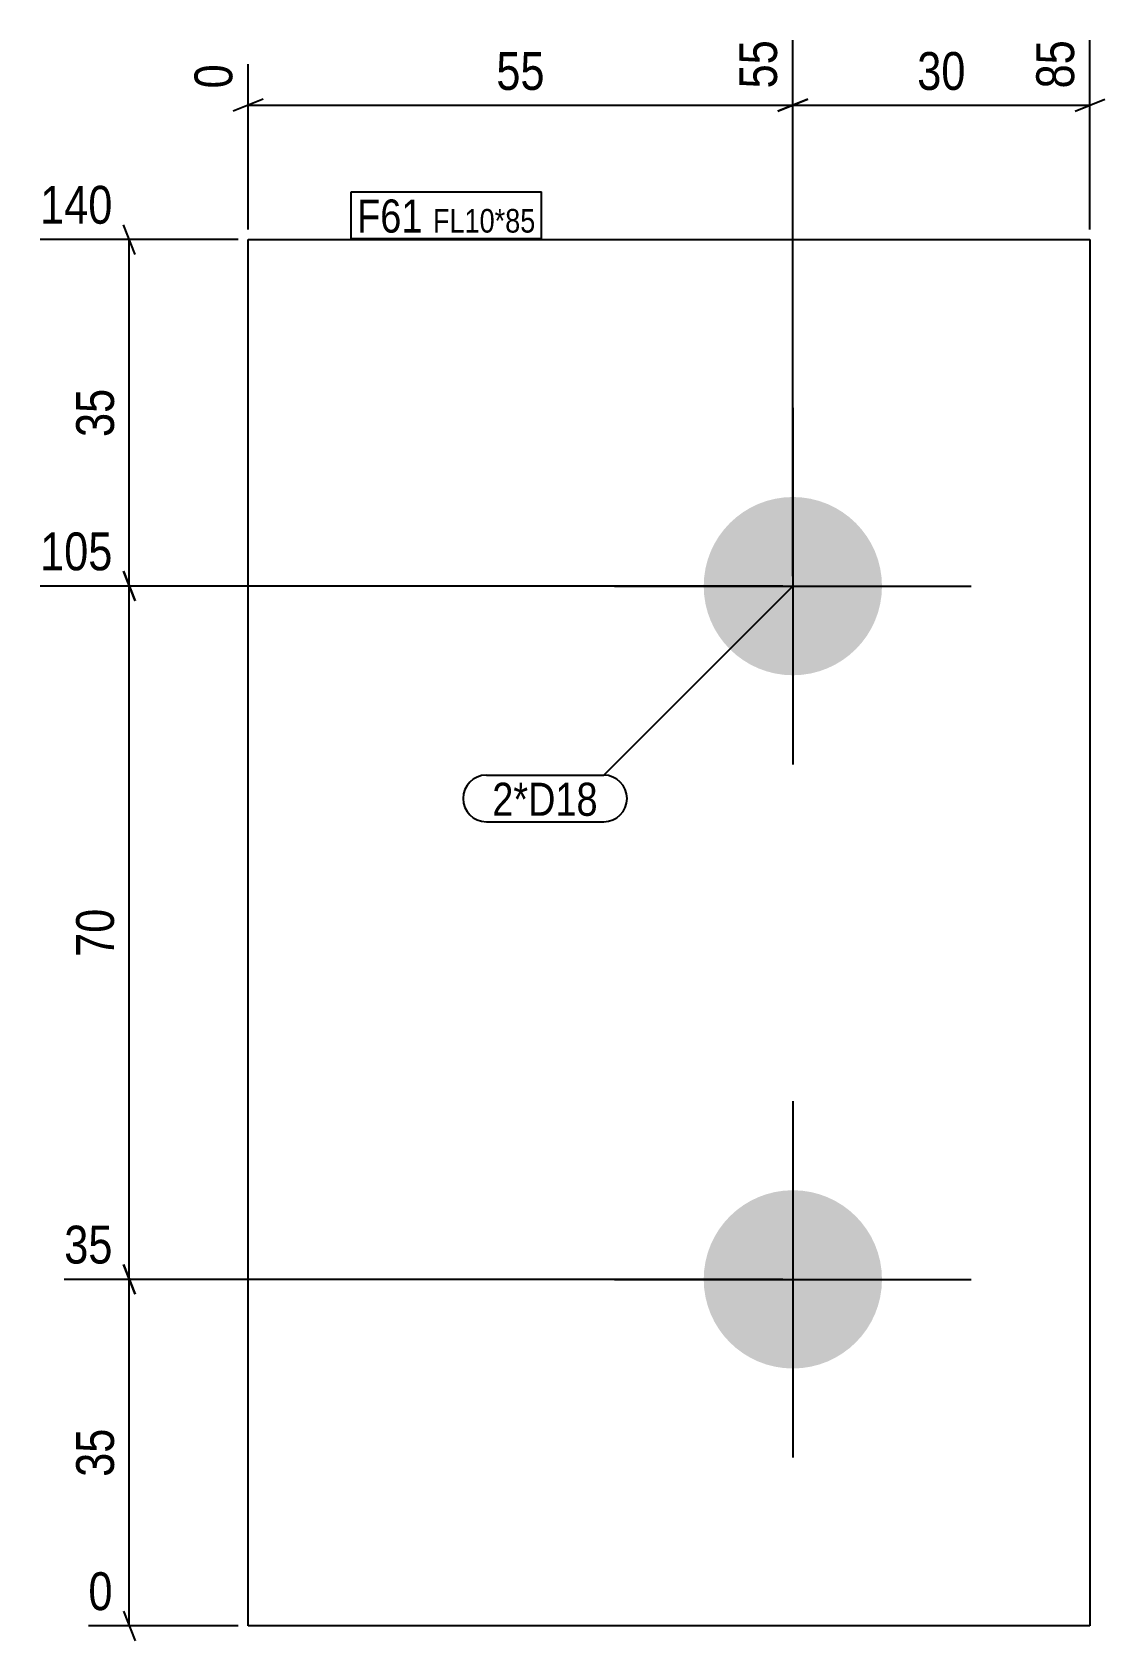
# Model space of a CAD drawing. Header units: millimetres. Extents: x 2 to 111, y 3 to 165.
import ezdxf

# ---------------------------------------------------------------- set-up
doc = ezdxf.new("R2010")
doc.units = ezdxf.units.MM
for name, color, linetype in [('MÅLSÆTNING', 7, 'Continuous'), ('STÅL', 7, 'Continuous'), ('TEKST', 7, 'Continuous')]:
    doc.layers.add(name, color=color, linetype=linetype)
doc.styles.add('Arial Narrow', font='ARIALN.TTF', dxfattribs={"height": 0.2})

msp = doc.modelspace()

# ---------------------------------------------------------------- hatches: boundary and pattern name
at = {"layer": 'STÅL', "linetype": 'Continuous'}
for points in [[(79.01, 118.5, -1), (79.01, 100.5, -1)], [(79.01, 48.5, -1), (79.01, 30.5, -1)]]:
    msp.add_hatch(color=3, dxfattribs=at).paths.add_polyline_path(points)

# ---------------------------------------------------------------- linework, layer by layer
at = {"layer": 'MÅLSÆTNING', "color": 7, "linetype": 'Continuous'}
for p, q in [((79.01, 110.5), (79.01, 164.64)), ((79.01, 110.5), (79.01, 164.64)), ((109.01, 145.5), (109.01, 164.64)), ((24.01, 145.5), (24.01, 162.2)), ((25.51, 158.66), (22.51, 157.46)), ((24.01, 158.06), (79.01, 158.06)), ((80.51, 158.66), (77.51, 157.46)), ((77.51, 157.46), (80.51, 158.66)), ((79.01, 158.06), (109.01, 158.06)), ((107.51, 157.46), (110.51, 158.66)), ((12.61, 143), (11.41, 146)), ((23.01, 144.5), (3, 144.5)), ((12.01, 109.5), (12.01, 144.5)), ((11.41, 111), (12.61, 108)), ((12.61, 108), (11.41, 111)), ((78.01, 109.5), (3, 109.5)), ((78.01, 109.5), (3, 109.5)), ((12.01, 39.5), (12.01, 109.5)), ((12.61, 38), (11.41, 41)), ((78.01, 39.5), (5.44, 39.5)), ((12.01, 4.5), (12.01, 39.5)), ((11.41, 6), (12.61, 3)), ((23.01, 4.5), (7.88, 4.5))]:
    msp.add_line(p, q, dxfattribs=at)
at = {"layer": 'STÅL', "color": 2, "linetype": 'Continuous'}
for p, q in [((24.01, 4.5), (24.01, 144.5)), ((24.01, 144.5), (109.01, 144.5)), ((109.01, 144.5), (109.01, 4.5)), ((109.01, 4.5), (24.01, 4.5))]:
    msp.add_line(p, q, dxfattribs=at)
at = {"layer": 'STÅL', "color": 3, "linetype": 'Continuous'}
for p, q in [((79.01, 127.5), (79.01, 91.5)), ((61.01, 109.5), (97.01, 109.5)), ((79.01, 57.5), (79.01, 21.5)), ((61.01, 39.5), (97.01, 39.5))]:
    msp.add_line(p, q, dxfattribs=at)

# ---------------------------------------------------------------- wipeouts: each hides what was drawn before it
at = {"color": 0}
msp.add_wipeout([(59.32, 86.31), (59.32, 89.81), (48.66, 89.81), (48.66, 86.31)], dxfattribs=at).dxf.layer = 'TEKST'

# ---------------------------------------------------------------- next in the draw order: wipeouts: each hides what was drawn before it
for points, layer in [([(54.75, 158.81), (54.75, 164.41), (48.27, 164.41), (48.27, 158.81)], 'MÅLSÆTNING'), ([(97.25, 158.81), (97.25, 164.41), (90.77, 164.41), (90.77, 158.81)], 'MÅLSÆTNING'), ([(11.26, 130.24), (5.66, 130.24), (5.66, 123.76), (11.26, 123.76)], 'MÅLSÆTNING'), ([(11.26, 77.74), (5.66, 77.74), (5.66, 71.26), (11.26, 71.26)], 'MÅLSÆTNING'), ([(11.26, 25.24), (5.66, 25.24), (5.66, 18.76), (11.26, 18.76)], 'MÅLSÆTNING'), ([(41.62, 145.2), (41.62, 148.7), (35.01, 148.7), (35.01, 145.2)], 'TEKST'), ([(53.02, 145.2), (53.02, 147.7), (42.67, 147.7), (42.67, 145.2)], 'TEKST'), ([(59.32, 86.31), (59.32, 89.81), (48.66, 89.81), (48.66, 86.31)], 'TEKST')]:
    msp.add_wipeout(points, dxfattribs=at).dxf.layer = layer
at = {"color": 0, "linetype": 'Continuous'}
for points in [[(78.21, 165.44), (72.61, 165.44), (72.61, 158.96), (78.21, 158.96)], [(108.21, 165.44), (102.61, 165.44), (102.61, 158.96), (108.21, 158.96)], [(23.21, 163), (17.61, 163), (17.61, 158.96), (23.21, 158.96)], [(11.11, 145.3), (11.11, 150.9), (2.2, 150.9), (2.2, 145.3)], [(11.11, 110.3), (11.11, 115.9), (2.2, 115.9), (2.2, 110.3)], [(11.11, 40.3), (11.11, 45.9), (4.64, 45.9), (4.64, 40.3)], [(11.11, 5.3), (11.11, 10.9), (7.07, 10.9), (7.07, 5.3)]]:
    msp.add_wipeout(points, dxfattribs=at).dxf.layer = 'MÅLSÆTNING'

# ---------------------------------------------------------------- next in the draw order: linework, layer by layer
at = {"layer": 'MÅLSÆTNING', "color": 7, "linetype": 'Continuous'}
for p, q in [((11.41, 41), (12.61, 38)), ((78.01, 39.5), (5.44, 39.5))]:
    msp.add_line(p, q, dxfattribs=at)
at = {"layer": 'TEKST', "color": 7, "linetype": 'Continuous'}
for p, q in [((79.01, 109.5), (59.92, 90.41)), ((48.06, 90.41), (59.92, 90.41)), ((48.06, 85.71), (59.92, 85.71))]:
    msp.add_line(p, q, dxfattribs=at)
for centre, start, end in [((48.06, 88.06), 90, 270), ((59.92, 88.06), 270, 90)]:
    msp.add_arc(centre, 2.35, start, end, dxfattribs=at)

# ---------------------------------------------------------------- next in the draw order: texts
at = {"layer": 'MÅLSÆTNING', "color": 3, "linetype": 'Continuous', "style": 'Arial Narrow'}
for s, height, p in [('55', 3.818, (77.41, 159.76)), ('85', 3.818, (107.41, 159.76)), ('0', 3.82, (22.41, 159.76))]:
    msp.add_text(s, height=height, rotation=90.0002, dxfattribs=at).set_placement(p)
at = {"layer": 'MÅLSÆTNING', "color": 3, "style": 'Arial Narrow'}
for s, p in [('55', (49.07, 159.61)), ('30', (91.57, 159.61))]:
    msp.add_text(s, height=3.818, dxfattribs=at).set_placement(p)
at = {"layer": 'MÅLSÆTNING', "color": 3, "linetype": 'Continuous', "style": 'Arial Narrow'}
for s, height, p in [('140', 3.818, (3, 146.1)), ('105', 3.818, (3, 111.1)), ('35', 3.818, (5.44, 41.1)), ('0', 3.82, (7.88, 6.1))]:
    msp.add_text(s, height=height, dxfattribs=at).set_placement(p)
at = {"layer": 'MÅLSÆTNING', "color": 3, "style": 'Arial Narrow'}
for s, p in [('35', (10.46, 124.56)), ('70', (10.46, 72.06)), ('35', (10.46, 19.56))]:
    msp.add_text(s, height=3.818, rotation=90.0002, dxfattribs=at).set_placement(p)
at = {"layer": 'TEKST', "color": 3, "style": 'Arial Narrow'}
msp.add_text('2*D18', height=3.34, dxfattribs=at).set_placement((48.66, 86.31))

# ---------------------------------------------------------------- next in the draw order: wipeouts: each hides what was drawn before it
at = {"color": 0}
for points in [[(41.62, 145.2), (41.62, 148.7), (35.01, 148.7), (35.01, 145.2)], [(53.02, 145.2), (53.02, 147.7), (42.67, 147.7), (42.67, 145.2)]]:
    msp.add_wipeout(points, dxfattribs=at).dxf.layer = 'TEKST'

# ---------------------------------------------------------------- next in the draw order: linework, layer by layer
at = {"layer": 'TEKST', "color": 7, "linetype": 'Continuous'}
for p, q in [((34.41, 149.3), (53.62, 149.3)), ((34.41, 144.6), (34.41, 149.3)), ((53.62, 144.6), (53.62, 149.3)), ((34.41, 144.6), (53.62, 144.6))]:
    msp.add_line(p, q, dxfattribs=at)

# ---------------------------------------------------------------- next in the draw order: texts
at = {"layer": 'TEKST', "color": 3, "style": 'Arial Narrow'}
for s, height, p in [('F61', 3.34, (35.01, 145.2)), ('FL10*85', 2.386, (42.67, 145.2))]:
    msp.add_text(s, height=height, dxfattribs=at).set_placement(p)

doc.saveas('drawing.dxf')
